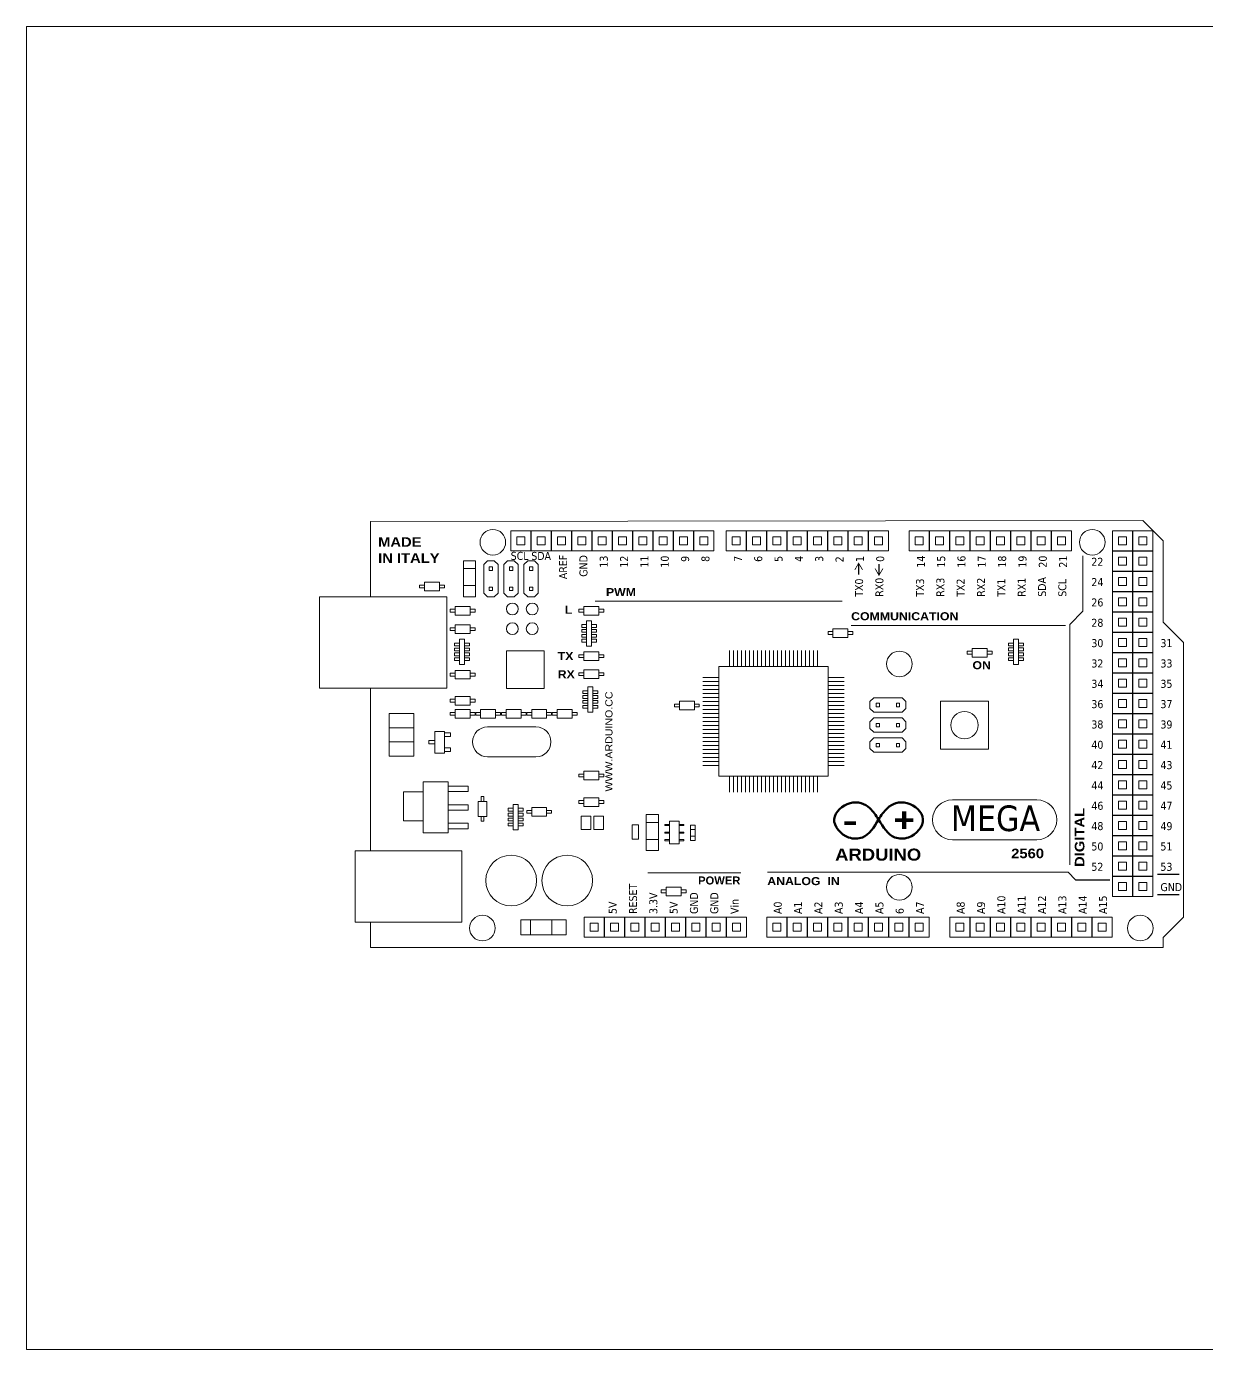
# Model space of a CAD drawing. Extents: x -201 to 3149, y -111 to 111.
# Drawn here: x -201.4 to -53.9, y -54.1 to 111.2 of the extents above; entities that cross this region are included whole.
import ezdxf

# ---------------------------------------------------------------- set-up
doc = ezdxf.new("R2010")
doc.units = 0
doc.linetypes.add('CONTINU', pattern=[0])
doc.layers.get('0').update_dxf_attribs({"lineweight": 9})
doc.layers.add('1', color=7, linetype='Continuous')
doc.layers.add('2', color=7, linetype='CONTINU')
doc.layers.add('contorno', color=7, linetype='CONTINU', lineweight=30)
doc.styles.add('times 2', font='tahoma.ttf')

msp = doc.modelspace()

# ---------------------------------------------------------------- linework, layer by layer
for p, q in [((-69.34, 38.17), (-69.34, 45.07)), ((-144.21, 43.99), (-143.73, 44.47)), ((-144.21, 40.44), (-144.21, 43.99)), ((-142.89, 44.47), (-142.41, 43.99)), ((-142.41, 43.99), (-142.41, 40.44)), ((-141.7, 43.99), (-141.22, 44.47)), ((-141.7, 40.44), (-141.7, 43.99)), ((-140.39, 44.47), (-139.91, 43.99)), ((-139.91, 43.99), (-139.91, 40.44)), ((-139.19, 43.99), (-138.71, 44.47)), ((-139.19, 40.44), (-139.19, 43.99)), ((-137.88, 44.47), (-137.4, 43.99)), ((-137.4, 43.99), (-137.4, 40.44)), ((-143.73, 39.96), (-144.21, 40.44)), ((-142.89, 39.96), (-143.73, 39.96)), ((-142.41, 40.44), (-142.89, 39.96)), ((-141.22, 39.96), (-141.7, 40.44)), ((-140.39, 39.96), (-141.22, 39.96)), ((-139.91, 40.44), (-140.39, 39.96)), ((-138.71, 39.96), (-139.19, 40.44)), ((-137.88, 39.96), (-138.71, 39.96)), ((-137.4, 40.44), (-137.88, 39.96)), ((-130.3, 39.42), (-99.41, 39.42)), ((-70.99, 36.52), (-69.34, 38.17)), ((-98.28, 36.38), (-71.5, 36.38)), ((-70.99, 6.49), (-70.99, 36.52)), ((-113.51, 31.24), (-113.51, 33.24)), ((-113.01, 31.24), (-113.01, 33.24)), ((-112.51, 31.24), (-112.51, 33.24)), ((-112.01, 31.24), (-112.01, 33.24)), ((-111.51, 31.24), (-111.51, 33.24)), ((-111.01, 31.24), (-111.01, 33.24)), ((-110.51, 31.24), (-110.51, 33.24)), ((-110.01, 31.24), (-110.01, 33.24)), ((-109.51, 31.24), (-109.51, 33.24)), ((-109.01, 31.24), (-109.01, 33.24)), ((-108.51, 31.24), (-108.51, 33.24)), ((-108.01, 31.24), (-108.01, 33.24)), ((-107.51, 31.24), (-107.51, 33.24)), ((-107.01, 31.24), (-107.01, 33.24)), ((-106.51, 31.24), (-106.51, 33.24)), ((-106.01, 31.24), (-106.01, 33.24)), ((-105.51, 31.24), (-105.51, 33.24)), ((-105.01, 31.24), (-105.01, 33.24)), ((-104.51, 31.24), (-104.51, 33.24)), ((-104.01, 31.24), (-104.01, 33.24)), ((-103.51, 31.24), (-103.51, 33.24)), ((-103.01, 31.24), (-103.01, 33.24)), ((-102.51, 31.24), (-102.51, 33.24)), ((-114.84, 29.9), (-116.84, 29.9)), ((-101.17, 29.9), (-99.17, 29.9)), ((-114.84, 29.4), (-116.84, 29.4)), ((-114.84, 28.9), (-116.84, 28.9)), ((-114.84, 28.4), (-116.84, 28.4)), ((-101.17, 29.4), (-99.17, 29.4)), ((-101.17, 28.9), (-99.17, 28.9)), ((-101.17, 28.4), (-99.17, 28.4)), ((-114.84, 27.9), (-116.84, 27.9)), ((-114.84, 27.4), (-116.84, 27.4)), ((-114.84, 26.9), (-116.84, 26.9)), ((-101.17, 27.9), (-99.17, 27.9)), ((-101.17, 27.4), (-99.17, 27.4)), ((-101.17, 26.9), (-99.17, 26.9)), ((-95.96, 26.87), (-95.48, 27.35)), ((-95.48, 27.35), (-91.94, 27.35)), ((-91.94, 27.35), (-91.46, 26.87)), ((-91.46, 26.87), (-91.46, 26.03)), ((-114.84, 26.4), (-116.84, 26.4)), ((-114.84, 25.9), (-116.84, 25.9)), ((-114.84, 25.4), (-116.84, 25.4)), ((-114.84, 24.9), (-116.84, 24.9)), ((-101.17, 26.4), (-99.17, 26.4)), ((-101.17, 25.9), (-99.17, 25.9)), ((-101.17, 25.4), (-99.17, 25.4)), ((-101.17, 24.9), (-99.17, 24.9)), ((-95.48, 25.55), (-95.96, 26.03)), ((-95.96, 24.36), (-95.48, 24.84)), ((-91.94, 25.55), (-95.48, 25.55)), ((-95.48, 24.84), (-91.94, 24.84)), ((-91.46, 26.03), (-91.94, 25.55)), ((-91.94, 24.84), (-91.46, 24.36)), ((-143.73, 23.72), (-137.68, 23.72)), ((-114.84, 24.4), (-116.84, 24.4)), ((-114.84, 23.9), (-116.84, 23.9)), ((-114.84, 23.4), (-116.84, 23.4)), ((-101.17, 24.4), (-99.17, 24.4)), ((-101.17, 23.9), (-99.17, 23.9)), ((-101.17, 23.4), (-99.17, 23.4)), ((-95.48, 23.05), (-95.96, 23.53)), ((-91.46, 23.53), (-91.94, 23.05)), ((-91.46, 24.36), (-91.46, 23.53)), ((-114.84, 22.9), (-116.84, 22.9)), ((-114.84, 22.4), (-116.84, 22.4)), ((-114.84, 21.9), (-116.84, 21.9)), ((-101.17, 22.9), (-99.17, 22.9)), ((-101.17, 22.4), (-99.17, 22.4)), ((-101.17, 21.9), (-99.17, 21.9)), ((-95.96, 21.85), (-95.48, 22.33)), ((-91.94, 23.05), (-95.48, 23.05)), ((-95.48, 22.33), (-91.94, 22.33)), ((-91.94, 22.33), (-91.46, 21.85)), ((-91.46, 21.85), (-91.46, 21.02)), ((-143.73, 19.97), (-137.68, 19.97)), ((-114.84, 21.4), (-116.84, 21.4)), ((-114.84, 20.9), (-116.84, 20.9)), ((-114.84, 20.4), (-116.84, 20.4)), ((-114.84, 19.9), (-116.84, 19.9)), ((-101.17, 21.4), (-99.17, 21.4)), ((-101.17, 20.9), (-99.17, 20.9)), ((-101.17, 20.4), (-99.17, 20.4)), ((-101.17, 19.9), (-99.17, 19.9)), ((-95.48, 20.54), (-95.96, 21.02)), ((-91.94, 20.54), (-95.48, 20.54)), ((-91.46, 21.02), (-91.94, 20.54)), ((-114.84, 19.4), (-116.84, 19.4)), ((-114.84, 18.9), (-116.84, 18.9)), ((-101.17, 19.4), (-99.17, 19.4)), ((-101.17, 18.9), (-99.17, 18.9)), ((-113.51, 17.56), (-113.51, 15.56)), ((-113.01, 17.56), (-113.01, 15.56)), ((-112.51, 17.56), (-112.51, 15.56)), ((-112.01, 17.56), (-112.01, 15.56)), ((-111.51, 17.56), (-111.51, 15.56)), ((-111.01, 17.56), (-111.01, 15.56)), ((-110.51, 17.56), (-110.51, 15.56)), ((-110.01, 17.56), (-110.01, 15.56)), ((-109.51, 17.56), (-109.51, 15.56)), ((-109.01, 17.56), (-109.01, 15.56)), ((-108.51, 17.56), (-108.51, 15.56)), ((-108.01, 17.56), (-108.01, 15.56)), ((-107.51, 17.56), (-107.51, 15.56)), ((-107.01, 17.56), (-107.01, 15.56)), ((-106.51, 17.56), (-106.51, 15.56)), ((-106.01, 17.56), (-106.01, 15.56)), ((-105.51, 17.56), (-105.51, 15.56)), ((-105.01, 17.56), (-105.01, 15.56)), ((-104.51, 17.56), (-104.51, 15.56)), ((-104.01, 17.56), (-104.01, 15.56)), ((-103.51, 17.56), (-103.51, 15.56)), ((-103.01, 17.56), (-103.01, 15.56)), ((-102.51, 17.56), (-102.51, 15.56)), ((-85.63, 14.61), (-75.1, 14.61)), ((-85.63, 9.61), (-75.1, 9.61)), ((-123.7, 5.48), (-112.07, 5.48)), ((-108.73, 5.55), (-71.2, 5.55)), ((-71.2, 5.55), (-70.26, 4.6))]:
    msp.add_line(p, q)
for points in [[(-201.35, 111.22), (375.05, 111.22), (375.05, -54.07), (-201.35, -54.07)], [(-146.74, 39.96), (-145.22, 39.96), (-145.22, 44.47), (-146.74, 44.47)], [(-146.74, 43.5), (-145.22, 43.5), (-145.22, 41.37), (-146.74, 41.37)], [(-143.73, 44.47), (-143.73, 44.47), (-142.89, 44.47), (-142.89, 44.47)], [(-143.52, 43.69), (-143.52, 43.27), (-143.1, 43.27), (-143.1, 43.69)], [(-141.22, 44.47), (-141.22, 44.47), (-140.39, 44.47), (-140.39, 44.47)], [(-141.01, 43.69), (-141.01, 43.27), (-140.59, 43.27), (-140.59, 43.69)], [(-138.71, 44.47), (-138.71, 44.47), (-137.88, 44.47), (-137.88, 44.47)], [(-138.5, 43.69), (-138.5, 43.27), (-138.09, 43.27), (-138.09, 43.69)], [(-151.61, 41.43), (-152.22, 41.43), (-152.22, 41.08), (-151.61, 41.08)], [(-151.61, 41.79), (-149.73, 41.79), (-149.73, 40.71), (-151.61, 40.71)], [(-149.73, 41.43), (-149.12, 41.43), (-149.12, 41.08), (-149.73, 41.08)], [(-143.52, 40.74), (-143.52, 41.15), (-143.1, 41.15), (-143.1, 40.74)], [(-141.01, 40.74), (-141.01, 41.15), (-140.59, 41.15), (-140.59, 40.74)], [(-138.5, 40.74), (-138.5, 41.15), (-138.09, 41.15), (-138.09, 40.74)], [(-147.78, 38.41), (-148.4, 38.41), (-148.4, 38.05), (-147.78, 38.05)], [(-147.78, 38.76), (-145.91, 38.76), (-145.91, 37.68), (-147.78, 37.68)], [(-145.91, 38.41), (-145.3, 38.41), (-145.3, 38.05), (-145.91, 38.05)], [(-131.71, 38.41), (-132.33, 38.41), (-132.33, 38.06), (-131.71, 38.06)], [(-131.71, 38.77), (-129.84, 38.77), (-129.84, 37.69), (-131.71, 37.69)], [(-129.84, 38.41), (-129.22, 38.41), (-129.22, 38.06), (-129.84, 38.06)], [(-147.78, 36.45), (-145.91, 36.45), (-145.91, 35.37), (-147.78, 35.37)], [(-131.36, 36.5), (-131.97, 36.5), (-131.97, 36.15), (-131.36, 36.15)], [(-131.36, 36.98), (-130.73, 36.98), (-130.73, 33.82), (-131.36, 33.82)], [(-130.73, 36.5), (-130.11, 36.5), (-130.11, 36.15), (-130.73, 36.15)], [(-147.78, 36.09), (-148.4, 36.09), (-148.4, 35.74), (-147.78, 35.74)], [(-145.91, 36.09), (-145.3, 36.09), (-145.3, 35.74), (-145.91, 35.74)], [(-131.36, 35.89), (-131.97, 35.89), (-131.97, 35.53), (-131.36, 35.53)], [(-131.36, 34.92), (-131.97, 34.92), (-131.97, 35.27), (-131.36, 35.27)], [(-130.73, 35.89), (-130.11, 35.89), (-130.11, 35.53), (-130.73, 35.53)], [(-130.73, 34.92), (-130.11, 34.92), (-130.11, 35.27), (-130.73, 35.27)], [(-100.57, 35.62), (-101.18, 35.62), (-101.18, 35.27), (-100.57, 35.27)], [(-100.57, 35.98), (-98.7, 35.98), (-98.7, 34.9), (-100.57, 34.9)], [(-98.7, 35.62), (-98.08, 35.62), (-98.08, 35.27), (-98.7, 35.27)], [(-147.24, 34.19), (-147.86, 34.19), (-147.86, 33.83), (-147.24, 33.83)], [(-147.24, 33.57), (-147.86, 33.57), (-147.86, 33.22), (-147.24, 33.22)], [(-147.24, 34.67), (-146.61, 34.67), (-146.61, 31.51), (-147.24, 31.51)], [(-146.61, 34.19), (-146, 34.19), (-146, 33.83), (-146.61, 33.83)], [(-146.61, 33.57), (-146, 33.57), (-146, 33.22), (-146.61, 33.22)], [(-141.36, 28.51), (-136.67, 28.51), (-136.67, 33.2), (-141.36, 33.2)], [(-131.36, 34.3), (-131.97, 34.3), (-131.97, 34.66), (-131.36, 34.66)], [(-131.71, 33.08), (-129.84, 33.08), (-129.84, 32), (-131.71, 32)], [(-130.73, 34.3), (-130.11, 34.3), (-130.11, 34.66), (-130.73, 34.66)], [(-83.16, 33.16), (-83.78, 33.16), (-83.78, 32.8), (-83.16, 32.8)], [(-83.16, 33.51), (-81.29, 33.51), (-81.29, 32.43), (-83.16, 32.43)], [(-81.29, 33.16), (-80.67, 33.16), (-80.67, 32.8), (-81.29, 32.8)], [(-78.01, 34.19), (-78.63, 34.19), (-78.63, 33.84), (-78.01, 33.84)], [(-78.01, 33.58), (-78.63, 33.58), (-78.63, 33.22), (-78.01, 33.22)], [(-78.01, 34.67), (-77.38, 34.67), (-77.38, 31.51), (-78.01, 31.51)], [(-77.38, 34.19), (-76.77, 34.19), (-76.77, 33.84), (-77.38, 33.84)], [(-77.38, 33.58), (-76.77, 33.58), (-76.77, 33.22), (-77.38, 33.22)], [(-147.24, 32.6), (-147.86, 32.6), (-147.86, 32.96), (-147.24, 32.96)], [(-147.24, 31.99), (-147.86, 31.99), (-147.86, 32.34), (-147.24, 32.34)], [(-146.61, 32.6), (-146, 32.6), (-146, 32.96), (-146.61, 32.96)], [(-146.61, 31.99), (-146, 31.99), (-146, 32.34), (-146.61, 32.34)], [(-131.71, 32.72), (-132.33, 32.72), (-132.33, 32.37), (-131.71, 32.37)], [(-129.84, 32.72), (-129.22, 32.72), (-129.22, 32.37), (-129.84, 32.37)], [(-78.01, 32.61), (-78.63, 32.61), (-78.63, 32.96), (-78.01, 32.96)], [(-78.01, 31.99), (-78.63, 31.99), (-78.63, 32.35), (-78.01, 32.35)], [(-77.38, 32.61), (-76.77, 32.61), (-76.77, 32.96), (-77.38, 32.96)], [(-77.38, 31.99), (-76.77, 31.99), (-76.77, 32.35), (-77.38, 32.35)], [(-147.78, 30.43), (-148.4, 30.43), (-148.4, 30.07), (-147.78, 30.07)], [(-147.78, 30.78), (-145.91, 30.78), (-145.91, 29.7), (-147.78, 29.7)], [(-145.91, 30.43), (-145.3, 30.43), (-145.3, 30.07), (-145.91, 30.07)], [(-131.71, 30.48), (-132.33, 30.48), (-132.33, 30.12), (-131.71, 30.12)], [(-131.71, 30.84), (-129.84, 30.84), (-129.84, 29.76), (-131.71, 29.76)], [(-129.84, 30.48), (-129.22, 30.48), (-129.22, 30.12), (-129.84, 30.12)], [(-114.84, 17.56), (-101.17, 17.56), (-101.17, 31.24), (-114.84, 31.24)], [(-131.21, 28.24), (-131.82, 28.24), (-131.82, 27.89), (-131.21, 27.89)], [(-131.21, 28.73), (-130.58, 28.73), (-130.58, 25.56), (-131.21, 25.56)], [(-130.58, 28.24), (-129.96, 28.24), (-129.96, 27.89), (-130.58, 27.89)], [(-147.78, 27.17), (-148.4, 27.17), (-148.4, 26.81), (-147.78, 26.81)], [(-147.78, 27.53), (-145.91, 27.53), (-145.91, 26.44), (-147.78, 26.44)], [(-145.91, 27.17), (-145.3, 27.17), (-145.3, 26.81), (-145.91, 26.81)], [(-131.21, 27.63), (-131.82, 27.63), (-131.82, 27.27), (-131.21, 27.27)], [(-131.21, 26.66), (-131.82, 26.66), (-131.82, 27.01), (-131.21, 27.01)], [(-130.58, 27.63), (-129.96, 27.63), (-129.96, 27.27), (-130.58, 27.27)], [(-130.58, 26.66), (-129.96, 26.66), (-129.96, 27.01), (-130.58, 27.01)], [(-119.76, 26.57), (-120.38, 26.57), (-120.38, 26.21), (-119.76, 26.21)], [(-119.76, 26.92), (-117.89, 26.92), (-117.89, 25.84), (-119.76, 25.84)], [(-117.89, 26.57), (-117.28, 26.57), (-117.28, 26.21), (-117.89, 26.21)], [(-95.96, 26.03), (-95.96, 26.03), (-95.96, 26.87), (-95.96, 26.87)], [(-95.19, 26.24), (-94.77, 26.24), (-94.77, 26.66), (-95.19, 26.66)], [(-92.24, 26.24), (-92.65, 26.24), (-92.65, 26.66), (-92.24, 26.66)], [(-87.14, 26.94), (-81.14, 26.94), (-81.14, 20.94), (-87.14, 20.94)], [(-156.03, 25.39), (-152.95, 25.39), (-152.95, 23.61), (-156.03, 23.61)], [(-147.78, 25.53), (-148.4, 25.53), (-148.4, 25.18), (-147.78, 25.18)], [(-147.78, 25.89), (-145.91, 25.89), (-145.91, 24.81), (-147.78, 24.81)], [(-145.91, 25.53), (-145.3, 25.53), (-145.3, 25.18), (-145.91, 25.18)], [(-144.6, 25.53), (-145.21, 25.53), (-145.21, 25.18), (-144.6, 25.18)], [(-144.6, 25.89), (-142.72, 25.89), (-142.72, 24.81), (-144.6, 24.81)], [(-142.72, 25.53), (-142.11, 25.53), (-142.11, 25.18), (-142.72, 25.18)], [(-141.4, 25.53), (-142.01, 25.53), (-142.01, 25.18), (-141.4, 25.18)], [(-141.4, 25.89), (-139.53, 25.89), (-139.53, 24.81), (-141.4, 24.81)], [(-139.53, 25.53), (-138.91, 25.53), (-138.91, 25.18), (-139.53, 25.18)], [(-138.22, 25.53), (-138.84, 25.53), (-138.84, 25.18), (-138.22, 25.18)], [(-138.22, 25.89), (-136.35, 25.89), (-136.35, 24.81), (-138.22, 24.81)], [(-136.35, 25.53), (-135.73, 25.53), (-135.73, 25.18), (-136.35, 25.18)], [(-135.03, 25.53), (-135.64, 25.53), (-135.64, 25.18), (-135.03, 25.18)], [(-135.03, 25.89), (-133.15, 25.89), (-133.15, 24.81), (-135.03, 24.81)], [(-133.15, 25.53), (-132.54, 25.53), (-132.54, 25.18), (-133.15, 25.18)], [(-131.21, 26.04), (-131.82, 26.04), (-131.82, 26.4), (-131.21, 26.4)], [(-130.58, 26.04), (-129.96, 26.04), (-129.96, 26.4), (-130.58, 26.4)], [(-156.03, 23.61), (-152.95, 23.61), (-152.95, 21.83), (-156.03, 21.83)], [(-150.34, 20.44), (-149.13, 20.44), (-149.13, 23.16), (-150.34, 23.16)], [(-95.96, 23.53), (-95.96, 23.53), (-95.96, 24.36), (-95.96, 24.36)], [(-95.19, 23.73), (-94.77, 23.73), (-94.77, 24.15), (-95.19, 24.15)], [(-92.24, 23.73), (-92.65, 23.73), (-92.65, 24.15), (-92.24, 24.15)], [(-156.03, 21.83), (-152.95, 21.83), (-152.95, 20.05), (-156.03, 20.05)], [(-150.34, 22.02), (-151.09, 22.02), (-151.09, 21.59), (-150.34, 21.59)], [(-148.38, 22.96), (-149.13, 22.96), (-149.13, 22.53), (-148.38, 22.53)], [(-95.96, 21.02), (-95.96, 21.02), (-95.96, 21.85), (-95.96, 21.85)], [(-95.19, 21.23), (-94.77, 21.23), (-94.77, 21.64), (-95.19, 21.64)], [(-92.24, 21.23), (-92.65, 21.23), (-92.65, 21.64), (-92.24, 21.64)], [(-148.38, 20.64), (-149.13, 20.64), (-149.13, 21.08), (-148.38, 21.08)], [(-151.79, 10.47), (-148.67, 10.47), (-148.67, 16.84), (-151.79, 16.84)], [(-131.71, 17.82), (-132.33, 17.82), (-132.33, 17.46), (-131.71, 17.46)], [(-131.71, 18.18), (-129.84, 18.18), (-129.84, 17.09), (-131.71, 17.09)], [(-129.84, 17.82), (-129.22, 17.82), (-129.22, 17.46), (-129.84, 17.46)], [(-151.79, 15.62), (-154.23, 15.62), (-154.23, 11.96), (-151.79, 11.96)], [(-148.67, 15.64), (-146.17, 15.64), (-146.17, 16.31), (-148.67, 16.31)], [(-144.55, 14.41), (-144.55, 15.02), (-144.19, 15.02), (-144.19, 14.41)], [(-148.67, 13.99), (-146.17, 13.99), (-146.17, 13.32), (-148.67, 13.32)], [(-144.9, 14.41), (-144.9, 12.54), (-143.82, 12.54), (-143.82, 14.41)], [(-140.53, 13.55), (-141.15, 13.55), (-141.15, 13.19), (-140.53, 13.19)], [(-140.53, 14.03), (-139.9, 14.03), (-139.9, 10.86), (-140.53, 10.86)], [(-139.9, 13.55), (-139.29, 13.55), (-139.29, 13.19), (-139.9, 13.19)], [(-138.22, 13.28), (-138.84, 13.28), (-138.84, 12.92), (-138.22, 12.92)], [(-138.22, 13.64), (-136.35, 13.64), (-136.35, 12.56), (-138.22, 12.56)], [(-136.35, 13.28), (-135.74, 13.28), (-135.74, 12.92), (-136.35, 12.92)], [(-131.71, 14.51), (-132.33, 14.51), (-132.33, 14.15), (-131.71, 14.15)], [(-131.71, 14.86), (-129.84, 14.86), (-129.84, 13.78), (-131.71, 13.78)], [(-129.84, 14.51), (-129.22, 14.51), (-129.22, 14.15), (-129.84, 14.15)], [(-148.67, 11.67), (-146.17, 11.67), (-146.17, 11), (-148.67, 11)], [(-144.55, 12.54), (-144.55, 11.92), (-144.19, 11.92), (-144.19, 12.54)], [(-140.53, 12.93), (-141.15, 12.93), (-141.15, 12.58), (-140.53, 12.58)], [(-140.53, 11.96), (-141.15, 11.96), (-141.15, 12.32), (-140.53, 12.32)], [(-140.53, 11.35), (-141.15, 11.35), (-141.15, 11.7), (-140.53, 11.7)], [(-139.9, 12.93), (-139.29, 12.93), (-139.29, 12.58), (-139.9, 12.58)], [(-139.9, 11.96), (-139.29, 11.96), (-139.29, 12.32), (-139.9, 12.32)], [(-139.9, 11.35), (-139.29, 11.35), (-139.29, 11.7), (-139.9, 11.7)], [(-132.05, 10.88), (-130.82, 10.88), (-130.82, 12.56), (-132.05, 12.56)], [(-130.47, 10.88), (-129.23, 10.88), (-129.23, 12.56), (-130.47, 12.56)], [(-123.91, 8.26), (-122.39, 8.26), (-122.39, 12.76), (-123.91, 12.76)], [(-123.91, 11.79), (-122.39, 11.79), (-122.39, 9.66), (-123.91, 9.66)], [(-121, 9.09), (-119.8, 9.09), (-119.8, 11.92), (-121, 11.92)], [(-125.65, 11.49), (-124.89, 11.49), (-124.89, 9.71), (-125.65, 9.71)], [(-121, 11.38), (-121.57, 11.38), (-121.57, 11.54), (-121, 11.54)], [(-121, 10.43), (-121.57, 10.43), (-121.57, 10.58), (-121, 10.58)], [(-119.8, 11.38), (-119.22, 11.38), (-119.22, 11.54), (-119.8, 11.54)], [(-119.8, 10.43), (-119.22, 10.43), (-119.22, 10.58), (-119.8, 10.58)], [(-118.39, 11.43), (-117.79, 11.43), (-117.79, 9.51), (-118.39, 9.51)], [(-118.39, 10.91), (-117.79, 10.91), (-117.79, 10.06), (-118.39, 10.06)], [(-121, 9.47), (-121.57, 9.47), (-121.57, 9.63), (-121, 9.63)], [(-119.8, 9.47), (-119.22, 9.47), (-119.22, 9.63), (-119.8, 9.63)], [(-121.4, 3.34), (-122.02, 3.34), (-122.02, 2.99), (-121.4, 2.99)], [(-121.4, 3.7), (-119.53, 3.7), (-119.53, 2.62), (-121.4, 2.62)], [(-119.53, 3.34), (-118.92, 3.34), (-118.92, 2.99), (-119.53, 2.99)], [(-133.93, -2.27), (-133.93, -0.38), (-139.56, -0.38), (-139.56, -2.27)], [(-138.35, -2.27), (-138.35, -0.38), (-135.69, -0.38), (-135.69, -2.27)]]:
    msp.add_lwpolyline(points, close=True)
at = {"color": 9}
for points in [[(-140.82, 45.7), (-138.32, 45.7), (-138.32, 48.2), (-140.82, 48.2)], [(-138.28, 45.7), (-135.78, 45.7), (-135.78, 48.2), (-138.28, 48.2)], [(-135.74, 45.7), (-133.24, 45.7), (-133.24, 48.2), (-135.74, 48.2)], [(-133.2, 45.7), (-130.7, 45.7), (-130.7, 48.2), (-133.2, 48.2)], [(-130.66, 45.7), (-128.16, 45.7), (-128.16, 48.2), (-130.66, 48.2)], [(-128.12, 45.7), (-125.62, 45.7), (-125.62, 48.2), (-128.12, 48.2)], [(-125.58, 45.7), (-123.08, 45.7), (-123.08, 48.2), (-125.58, 48.2)], [(-123.04, 45.7), (-120.54, 45.7), (-120.54, 48.2), (-123.04, 48.2)], [(-120.5, 45.7), (-118, 45.7), (-118, 48.2), (-120.5, 48.2)], [(-117.96, 45.7), (-115.46, 45.7), (-115.46, 48.2), (-117.96, 48.2)], [(-113.9, 45.7), (-111.4, 45.7), (-111.4, 48.2), (-113.9, 48.2)], [(-111.36, 45.7), (-108.86, 45.7), (-108.86, 48.2), (-111.36, 48.2)], [(-108.82, 45.7), (-106.32, 45.7), (-106.32, 48.2), (-108.82, 48.2)], [(-106.28, 45.7), (-103.78, 45.7), (-103.78, 48.2), (-106.28, 48.2)], [(-103.74, 45.7), (-101.24, 45.7), (-101.24, 48.2), (-103.74, 48.2)], [(-101.2, 45.7), (-98.7, 45.7), (-98.7, 48.2), (-101.2, 48.2)], [(-98.66, 45.7), (-96.16, 45.7), (-96.16, 48.2), (-98.66, 48.2)], [(-96.12, 45.7), (-93.62, 45.7), (-93.62, 48.2), (-96.12, 48.2)], [(-91.04, 45.7), (-88.54, 45.7), (-88.54, 48.2), (-91.04, 48.2)], [(-88.5, 45.7), (-86, 45.7), (-86, 48.2), (-88.5, 48.2)], [(-85.96, 45.7), (-83.46, 45.7), (-83.46, 48.2), (-85.96, 48.2)], [(-83.42, 45.7), (-80.92, 45.7), (-80.92, 48.2), (-83.42, 48.2)], [(-80.88, 45.7), (-78.38, 45.7), (-78.38, 48.2), (-80.88, 48.2)], [(-78.34, 45.7), (-75.84, 45.7), (-75.84, 48.2), (-78.34, 48.2)], [(-75.8, 45.7), (-73.3, 45.7), (-73.3, 48.2), (-75.8, 48.2)], [(-73.26, 45.7), (-70.76, 45.7), (-70.76, 48.2), (-73.26, 48.2)], [(-65.64, 45.7), (-63.14, 45.7), (-63.14, 48.2), (-65.64, 48.2)], [(-63.1, 45.7), (-60.6, 45.7), (-60.6, 48.2), (-63.1, 48.2)], [(-140.07, 46.45), (-139.07, 46.45), (-139.07, 47.45), (-140.07, 47.45)], [(-137.53, 46.45), (-136.53, 46.45), (-136.53, 47.45), (-137.53, 47.45)], [(-134.99, 46.45), (-133.99, 46.45), (-133.99, 47.45), (-134.99, 47.45)], [(-132.45, 46.45), (-131.45, 46.45), (-131.45, 47.45), (-132.45, 47.45)], [(-129.91, 46.45), (-128.91, 46.45), (-128.91, 47.45), (-129.91, 47.45)], [(-127.37, 46.45), (-126.37, 46.45), (-126.37, 47.45), (-127.37, 47.45)], [(-124.83, 46.45), (-123.83, 46.45), (-123.83, 47.45), (-124.83, 47.45)], [(-122.29, 46.45), (-121.29, 46.45), (-121.29, 47.45), (-122.29, 47.45)], [(-119.75, 46.45), (-118.75, 46.45), (-118.75, 47.45), (-119.75, 47.45)], [(-117.21, 46.45), (-116.21, 46.45), (-116.21, 47.45), (-117.21, 47.45)], [(-113.15, 46.45), (-112.15, 46.45), (-112.15, 47.45), (-113.15, 47.45)], [(-110.61, 46.45), (-109.61, 46.45), (-109.61, 47.45), (-110.61, 47.45)], [(-108.07, 46.45), (-107.07, 46.45), (-107.07, 47.45), (-108.07, 47.45)], [(-105.53, 46.45), (-104.53, 46.45), (-104.53, 47.45), (-105.53, 47.45)], [(-102.99, 46.45), (-101.99, 46.45), (-101.99, 47.45), (-102.99, 47.45)], [(-100.45, 46.45), (-99.45, 46.45), (-99.45, 47.45), (-100.45, 47.45)], [(-97.91, 46.45), (-96.91, 46.45), (-96.91, 47.45), (-97.91, 47.45)], [(-95.37, 46.45), (-94.37, 46.45), (-94.37, 47.45), (-95.37, 47.45)], [(-90.29, 46.45), (-89.29, 46.45), (-89.29, 47.45), (-90.29, 47.45)], [(-87.75, 46.45), (-86.75, 46.45), (-86.75, 47.45), (-87.75, 47.45)], [(-85.21, 46.45), (-84.21, 46.45), (-84.21, 47.45), (-85.21, 47.45)], [(-82.67, 46.45), (-81.67, 46.45), (-81.67, 47.45), (-82.67, 47.45)], [(-80.13, 46.45), (-79.13, 46.45), (-79.13, 47.45), (-80.13, 47.45)], [(-77.59, 46.45), (-76.59, 46.45), (-76.59, 47.45), (-77.59, 47.45)], [(-75.05, 46.45), (-74.05, 46.45), (-74.05, 47.45), (-75.05, 47.45)], [(-72.51, 46.45), (-71.51, 46.45), (-71.51, 47.45), (-72.51, 47.45)], [(-64.89, 46.45), (-63.89, 46.45), (-63.89, 47.45), (-64.89, 47.45)], [(-62.35, 46.45), (-61.35, 46.45), (-61.35, 47.45), (-62.35, 47.45)], [(-65.64, 43.16), (-63.14, 43.16), (-63.14, 45.66), (-65.64, 45.66)], [(-64.89, 43.91), (-63.89, 43.91), (-63.89, 44.91), (-64.89, 44.91)], [(-63.1, 43.16), (-63.1, 45.66), (-60.6, 45.66), (-60.6, 43.16)], [(-62.35, 43.91), (-62.35, 44.91), (-61.35, 44.91), (-61.35, 43.91)], [(-65.64, 40.62), (-63.14, 40.62), (-63.14, 43.12), (-65.64, 43.12)], [(-63.1, 40.62), (-63.1, 43.12), (-60.6, 43.12), (-60.6, 40.62)], [(-64.89, 41.37), (-63.89, 41.37), (-63.89, 42.37), (-64.89, 42.37)], [(-62.35, 41.37), (-62.35, 42.37), (-61.35, 42.37), (-61.35, 41.37)], [(-65.64, 38.08), (-63.14, 38.08), (-63.14, 40.58), (-65.64, 40.58)], [(-64.89, 38.83), (-63.89, 38.83), (-63.89, 39.83), (-64.89, 39.83)], [(-63.1, 38.08), (-63.1, 40.58), (-60.6, 40.58), (-60.6, 38.08)], [(-62.35, 38.83), (-62.35, 39.83), (-61.35, 39.83), (-61.35, 38.83)], [(-65.64, 35.54), (-63.14, 35.54), (-63.14, 38.04), (-65.64, 38.04)], [(-63.1, 35.54), (-63.1, 38.04), (-60.6, 38.04), (-60.6, 35.54)], [(-64.89, 36.29), (-63.89, 36.29), (-63.89, 37.29), (-64.89, 37.29)], [(-62.35, 36.29), (-62.35, 37.29), (-61.35, 37.29), (-61.35, 36.29)], [(-65.64, 33), (-63.14, 33), (-63.14, 35.5), (-65.64, 35.5)], [(-64.89, 33.75), (-63.89, 33.75), (-63.89, 34.75), (-64.89, 34.75)], [(-63.1, 33), (-63.1, 35.5), (-60.6, 35.5), (-60.6, 33)], [(-62.35, 33.75), (-62.35, 34.75), (-61.35, 34.75), (-61.35, 33.75)], [(-65.64, 30.46), (-63.14, 30.46), (-63.14, 32.96), (-65.64, 32.96)], [(-64.89, 31.21), (-63.89, 31.21), (-63.89, 32.21), (-64.89, 32.21)], [(-63.1, 30.46), (-63.1, 32.96), (-60.6, 32.96), (-60.6, 30.46)], [(-62.35, 31.21), (-62.35, 32.21), (-61.35, 32.21), (-61.35, 31.21)], [(-65.64, 27.92), (-63.14, 27.92), (-63.14, 30.42), (-65.64, 30.42)], [(-63.1, 27.92), (-63.1, 30.42), (-60.6, 30.42), (-60.6, 27.92)], [(-64.89, 28.67), (-63.89, 28.67), (-63.89, 29.67), (-64.89, 29.67)], [(-62.35, 28.67), (-62.35, 29.67), (-61.35, 29.67), (-61.35, 28.67)], [(-65.64, 25.38), (-63.14, 25.38), (-63.14, 27.88), (-65.64, 27.88)], [(-64.89, 26.13), (-63.89, 26.13), (-63.89, 27.13), (-64.89, 27.13)], [(-63.1, 25.38), (-63.1, 27.88), (-60.6, 27.88), (-60.6, 25.38)], [(-62.35, 26.13), (-62.35, 27.13), (-61.35, 27.13), (-61.35, 26.13)], [(-65.64, 22.84), (-63.14, 22.84), (-63.14, 25.34), (-65.64, 25.34)], [(-63.1, 22.84), (-63.1, 25.34), (-60.6, 25.34), (-60.6, 22.84)], [(-64.89, 23.59), (-63.89, 23.59), (-63.89, 24.59), (-64.89, 24.59)], [(-62.35, 23.59), (-62.35, 24.59), (-61.35, 24.59), (-61.35, 23.59)], [(-65.64, 20.3), (-63.14, 20.3), (-63.14, 22.8), (-65.64, 22.8)], [(-64.89, 21.05), (-63.89, 21.05), (-63.89, 22.05), (-64.89, 22.05)], [(-63.1, 20.3), (-63.1, 22.8), (-60.6, 22.8), (-60.6, 20.3)], [(-62.35, 21.05), (-62.35, 22.05), (-61.35, 22.05), (-61.35, 21.05)], [(-65.64, 17.76), (-63.14, 17.76), (-63.14, 20.26), (-65.64, 20.26)], [(-63.1, 17.76), (-63.1, 20.26), (-60.6, 20.26), (-60.6, 17.76)], [(-64.89, 18.51), (-63.89, 18.51), (-63.89, 19.51), (-64.89, 19.51)], [(-62.35, 18.51), (-62.35, 19.51), (-61.35, 19.51), (-61.35, 18.51)], [(-65.64, 15.22), (-63.14, 15.22), (-63.14, 17.72), (-65.64, 17.72)], [(-64.89, 15.97), (-63.89, 15.97), (-63.89, 16.97), (-64.89, 16.97)], [(-63.1, 15.22), (-63.1, 17.72), (-60.6, 17.72), (-60.6, 15.22)], [(-62.35, 15.97), (-62.35, 16.97), (-61.35, 16.97), (-61.35, 15.97)], [(-65.64, 12.68), (-63.14, 12.68), (-63.14, 15.18), (-65.64, 15.18)], [(-63.1, 12.68), (-63.1, 15.18), (-60.6, 15.18), (-60.6, 12.68)], [(-64.89, 13.43), (-63.89, 13.43), (-63.89, 14.43), (-64.89, 14.43)], [(-62.35, 13.43), (-62.35, 14.43), (-61.35, 14.43), (-61.35, 13.43)], [(-65.64, 10.14), (-63.14, 10.14), (-63.14, 12.64), (-65.64, 12.64)], [(-64.89, 10.89), (-63.89, 10.89), (-63.89, 11.89), (-64.89, 11.89)], [(-63.1, 10.14), (-63.1, 12.64), (-60.6, 12.64), (-60.6, 10.14)], [(-62.35, 10.89), (-62.35, 11.89), (-61.35, 11.89), (-61.35, 10.89)], [(-65.64, 7.6), (-63.14, 7.6), (-63.14, 10.1), (-65.64, 10.1)], [(-63.1, 7.6), (-63.1, 10.1), (-60.6, 10.1), (-60.6, 7.6)], [(-64.89, 8.35), (-63.89, 8.35), (-63.89, 9.35), (-64.89, 9.35)], [(-62.35, 8.35), (-62.35, 9.35), (-61.35, 9.35), (-61.35, 8.35)], [(-65.64, 5.06), (-63.14, 5.06), (-63.14, 7.56), (-65.64, 7.56)], [(-64.89, 5.81), (-63.89, 5.81), (-63.89, 6.81), (-64.89, 6.81)], [(-63.1, 5.06), (-63.1, 7.56), (-60.6, 7.56), (-60.6, 5.06)], [(-62.35, 5.81), (-62.35, 6.81), (-61.35, 6.81), (-61.35, 5.81)], [(-65.64, 2.52), (-63.14, 2.52), (-63.14, 5.02), (-65.64, 5.02)], [(-63.1, 2.52), (-63.1, 5.02), (-60.6, 5.02), (-60.6, 2.52)], [(-64.89, 3.27), (-63.89, 3.27), (-63.89, 4.27), (-64.89, 4.27)], [(-62.35, 3.27), (-62.35, 4.27), (-61.35, 4.27), (-61.35, 3.27)], [(-131.65, -2.56), (-129.15, -2.56), (-129.15, -0.06), (-131.65, -0.06)], [(-130.9, -1.81), (-129.9, -1.81), (-129.9, -0.81), (-130.9, -0.81)], [(-129.11, -2.56), (-126.61, -2.56), (-126.61, -0.06), (-129.11, -0.06)], [(-128.36, -1.81), (-127.36, -1.81), (-127.36, -0.81), (-128.36, -0.81)], [(-126.57, -2.56), (-124.07, -2.56), (-124.07, -0.06), (-126.57, -0.06)], [(-125.82, -1.81), (-124.82, -1.81), (-124.82, -0.81), (-125.82, -0.81)], [(-124.03, -2.56), (-121.53, -2.56), (-121.53, -0.06), (-124.03, -0.06)], [(-123.28, -1.81), (-122.28, -1.81), (-122.28, -0.81), (-123.28, -0.81)], [(-121.49, -2.56), (-118.99, -2.56), (-118.99, -0.06), (-121.49, -0.06)], [(-120.74, -1.81), (-119.74, -1.81), (-119.74, -0.81), (-120.74, -0.81)], [(-118.95, -2.56), (-116.45, -2.56), (-116.45, -0.06), (-118.95, -0.06)], [(-118.2, -1.81), (-117.2, -1.81), (-117.2, -0.81), (-118.2, -0.81)], [(-116.41, -2.56), (-113.91, -2.56), (-113.91, -0.06), (-116.41, -0.06)], [(-115.66, -1.81), (-114.66, -1.81), (-114.66, -0.81), (-115.66, -0.81)], [(-113.87, -2.56), (-111.37, -2.56), (-111.37, -0.06), (-113.87, -0.06)], [(-113.12, -1.81), (-112.12, -1.81), (-112.12, -0.81), (-113.12, -0.81)], [(-108.82, -2.56), (-106.32, -2.56), (-106.32, -0.06), (-108.82, -0.06)], [(-108.07, -1.81), (-107.07, -1.81), (-107.07, -0.81), (-108.07, -0.81)], [(-106.28, -2.56), (-103.78, -2.56), (-103.78, -0.06), (-106.28, -0.06)], [(-105.53, -1.81), (-104.53, -1.81), (-104.53, -0.81), (-105.53, -0.81)], [(-103.74, -2.56), (-101.24, -2.56), (-101.24, -0.06), (-103.74, -0.06)], [(-102.99, -1.81), (-101.99, -1.81), (-101.99, -0.81), (-102.99, -0.81)], [(-101.2, -2.56), (-98.7, -2.56), (-98.7, -0.06), (-101.2, -0.06)], [(-100.45, -1.81), (-99.45, -1.81), (-99.45, -0.81), (-100.45, -0.81)], [(-98.66, -2.56), (-96.16, -2.56), (-96.16, -0.06), (-98.66, -0.06)], [(-97.91, -1.81), (-96.91, -1.81), (-96.91, -0.81), (-97.91, -0.81)], [(-96.12, -2.56), (-93.62, -2.56), (-93.62, -0.06), (-96.12, -0.06)], [(-95.37, -1.81), (-94.37, -1.81), (-94.37, -0.81), (-95.37, -0.81)], [(-93.58, -2.56), (-91.08, -2.56), (-91.08, -0.06), (-93.58, -0.06)], [(-92.83, -1.81), (-91.83, -1.81), (-91.83, -0.81), (-92.83, -0.81)], [(-91.04, -2.56), (-88.54, -2.56), (-88.54, -0.06), (-91.04, -0.06)], [(-90.29, -1.81), (-89.29, -1.81), (-89.29, -0.81), (-90.29, -0.81)], [(-85.96, -2.56), (-83.46, -2.56), (-83.46, -0.06), (-85.96, -0.06)], [(-85.21, -1.81), (-84.21, -1.81), (-84.21, -0.81), (-85.21, -0.81)], [(-83.42, -2.56), (-80.92, -2.56), (-80.92, -0.06), (-83.42, -0.06)], [(-82.67, -1.81), (-81.67, -1.81), (-81.67, -0.81), (-82.67, -0.81)], [(-80.88, -2.56), (-78.38, -2.56), (-78.38, -0.06), (-80.88, -0.06)], [(-80.13, -1.81), (-79.13, -1.81), (-79.13, -0.81), (-80.13, -0.81)], [(-78.34, -2.56), (-75.84, -2.56), (-75.84, -0.06), (-78.34, -0.06)], [(-77.59, -1.81), (-76.59, -1.81), (-76.59, -0.81), (-77.59, -0.81)], [(-75.8, -2.56), (-73.3, -2.56), (-73.3, -0.06), (-75.8, -0.06)], [(-75.05, -1.81), (-74.05, -1.81), (-74.05, -0.81), (-75.05, -0.81)], [(-73.26, -2.56), (-70.76, -2.56), (-70.76, -0.06), (-73.26, -0.06)], [(-72.51, -1.81), (-71.51, -1.81), (-71.51, -0.81), (-72.51, -0.81)], [(-70.72, -2.56), (-68.22, -2.56), (-68.22, -0.06), (-70.72, -0.06)], [(-69.97, -1.81), (-68.97, -1.81), (-68.97, -0.81), (-69.97, -0.81)], [(-68.18, -2.56), (-65.68, -2.56), (-65.68, -0.06), (-68.18, -0.06)], [(-67.43, -1.81), (-66.43, -1.81), (-66.43, -0.81), (-67.43, -0.81)]]:
    msp.add_lwpolyline(points, close=True, dxfattribs=at)
at = {"const_width": 0.1}
for points in [[(-97.41, 42.74), (-97.41, 44.08), (-97.84, 43.33)], [(-97.31, 42.74), (-97.31, 44.08), (-96.87, 43.33)], [(-94.87, 44.08), (-94.87, 42.74), (-95.3, 43.49)], [(-94.77, 44.08), (-94.77, 42.74), (-94.33, 43.49)]]:
    msp.add_lwpolyline(points, dxfattribs=at)
for centre, radius in [((-140.63, 38.45), 0.737), ((-138.15, 38.45), 0.737), ((-140.63, 35.98), 0.737), ((-138.15, 35.98), 0.737), ((-84.14, 23.94), 1.71), ((-140.78, 4.52), 3.17), ((-133.78, 4.52), 3.17)]:
    msp.add_circle(centre, radius)
for centre, radius, start, end in [((-143.73, 21.84), 1.87, 90, 270), ((-137.68, 21.84), 1.87, 270, 90), ((-85.63, 12.11), 2.5, 90, 270), ((-75.1, 12.11), 2.5, 270, 90)]:
    msp.add_arc(centre, radius, start, end)
at = {"lineweight": 106}
for points in [[(-94.87, 12.16), (-95.97, 13.56), (-97.03, 14.18), (-98.44, 14.18), (-100.42, 12.2), (-98.61, 9.91), (-96.9, 9.91), (-94.87, 12.16)], [(-94.87, 12.16), (-93.77, 13.56), (-92.71, 14.18), (-91.3, 14.18), (-89.32, 12.2), (-91.13, 9.91), (-92.84, 9.91), (-94.87, 12.16)]]:
    msp.add_spline(points, degree=3, dxfattribs=at)
at = {"layer": '1', "linetype": 'Continuous', "lineweight": 15}
for centre in [(-143.07, 46.78), (-68.17, 46.78), (-92.27, 31.58), (-92.27, 3.68), (-144.37, -1.42), (-62.17, -1.42)]:
    msp.add_circle(centre, 1.6, dxfattribs=at)
at = {"layer": '2'}
for p, q in [((-60.03, 5.32), (-57.29, 5.32)), ((-70.26, 4.6), (-65.99, 4.6)), ((-60.03, 2.78), (-57.29, 2.78))]:
    msp.add_line(p, q, dxfattribs=at)
at = {"layer": 'contorno', "linetype": 'Continuous', "lineweight": 15}
for points in [[(-158.37, 39.97), (-158.37, 49.38), (-158.37, 49.38), (-61.85, 49.49), (-61.85, 49.49), (-59.31, 46.95), (-59.31, 46.95), (-59.31, 36.79), (-59.31, 36.79), (-56.77, 34.25), (-56.77, 34.25), (-56.77, -0.04)], [(-158.37, 8.22), (-158.37, 28.54)], [(-158.37, -3.85), (-158.37, -0.67)], [(-59.31, -3.85), (-59.31, -2.58), (-56.77, -0.04)], [(-59.31, -3.85), (-59.31, -3.85), (-158.37, -3.85)]]:
    msp.add_lwpolyline(points, dxfattribs=at)
for points in [[(-164.72, 28.54), (-148.84, 28.54), (-148.84, 39.97), (-164.72, 39.97)], [(-160.27, -0.67), (-146.94, -0.67), (-146.94, 8.22), (-160.27, 8.22)]]:
    msp.add_lwpolyline(points, close=True, dxfattribs=at)

# ---------------------------------------------------------------- texts
at = {"width": 1.1}
msp.add_text('WWW.ARDUINO.CC', height=0.9, rotation=90, dxfattribs=at).set_placement((-128.12, 15.64))
at = {"attachment_point": 1}
for s, width, insert, char_height in [('{\\fArial|b1|i0|c0|p34;\\W1.1;MADE\\PIN ITALY}', 9.5124, (-157.41, 47.41), 1.2), ('{\\fArial|b1|i0|c0|p34;\\W1.1;PWM}', 9.5124, (-128.94, 41.06), 1), ('{\\fArial|b1|i0|c0|p34;\\W1.1;L}', 9.5124, (-134.08, 38.84), 1), ('{\\fArial|b1|i0|c0|p34;\\W1.1;COMMUNICATION}', 9.5124, (-98.3, 38.04), 1), ('{\\fArial|b1|i0|c0|p34;\\W1.1;TX}', 9.5124, (-134.97, 33.06), 1), ('{\\fArial|b1|i0|c0|p34;\\W1.1;ON}', 9.5124, (-83.14, 31.92), 1), ('{\\fArial|b1|i0|c0|p34;\\W1.1;RX}', 9.5124, (-134.97, 30.79), 1), ('{\\fArial|b1|i0|c0|p34;\\W1.1;+}', 9.5124, (-93.02, 13.61), 3), ('{\\fArial|b1|i0|c0|p34;\\W1.1;ARDUINO}', 9.5124, (-100.3, 8.51), 1.5), ('{\\fArial|b1|i0|c0|p34;\\W1.1;2560}', 9.5124, (-78.3, 8.51), 1.2), ('{\\fArial|b1|i0|c0|p34;POWER}', 5.4189, (-117.42, 5.03), 1), ('{\\fArial|b1|i0|c0|p34;\\W1.1;ANALOG  IN}', 9.5124, (-108.78, 4.95), 1)]:
    msp.add_mtext_dynamic_manual_height_columns(s, width=width, gutter_width=1, heights=[0], dxfattribs=dict(at, insert=insert, char_height=char_height))
at = {"color": 135, "true_color": 0x39aca1, "insert": (-85.83, 13.9), "char_height": 3.2, "attachment_point": 1, "style": 'times 2'}
msp.add_mtext_dynamic_manual_height_columns('MEGA', width=5.5156, gutter_width=5, heights=[0], dxfattribs=at)
at = {"insert": (-70.35, 6.22), "char_height": 1.2, "attachment_point": 1, "rotation": 90}
msp.add_mtext_dynamic_manual_height_columns('{\\fArial|b1|i0|c0|p34;\\W1.1;DIGITAL}', width=9.5124, gutter_width=1, heights=[0], dxfattribs=at)
at = {"lineweight": 211, "insert": (-99.4, 14.16), "char_height": 4, "attachment_point": 1}
msp.add_mtext_dynamic_manual_height_columns('{\\W1.1;-}', width=9.5124, gutter_width=1, heights=[0], dxfattribs=at)
at = {"layer": '2', "style": 'times 2'}
for s, p in [('SCL', (-140.84, 44.58)), ('SDA', (-138.27, 44.57)), ('22', (-68.28, 43.84)), ('24', (-68.28, 41.3)), ('26', (-68.28, 38.76)), ('28', (-68.28, 36.22)), ('30', (-68.28, 33.68)), ('31', (-59.65, 33.68)), ('32', (-68.28, 31.14)), ('33', (-59.65, 31.14)), ('34', (-68.28, 28.6)), ('35', (-59.65, 28.6)), ('36', (-68.28, 26.06)), ('37', (-59.65, 26.06)), ('38', (-68.28, 23.52)), ('39', (-59.65, 23.52)), ('40', (-68.28, 20.98)), ('41', (-59.65, 20.98)), ('42', (-68.28, 18.44)), ('43', (-59.65, 18.44)), ('44', (-68.28, 15.9)), ('45', (-59.65, 15.9)), ('46', (-68.28, 13.36)), ('47', (-59.65, 13.36)), ('48', (-68.28, 10.82)), ('49', (-59.65, 10.82)), ('50', (-68.28, 8.28)), ('51', (-59.65, 8.28)), ('52', (-68.28, 5.74)), ('53', (-59.65, 5.74)), ('GND', (-59.65, 3.2))]:
    msp.add_text(s, height=1, dxfattribs=at).set_placement(p)
for s, p in [('AREF', (-133.79, 42.17)), ('GND', (-131.25, 42.47)), ('13', (-128.71, 43.61)), ('12', (-126.17, 43.61)), ('11', (-123.63, 43.61)), ('10', (-121.09, 43.61)), ('9', (-118.55, 44.33)), ('8', (-116.01, 44.33)), ('7', (-111.95, 44.33)), ('6', (-109.41, 44.33)), ('5', (-106.87, 44.33)), ('4', (-104.33, 44.33)), ('3', (-101.79, 44.33)), ('2', (-99.25, 44.28)), ('1', (-96.71, 44.33)), ('0', (-94.17, 44.33)), ('14', (-89.09, 43.61)), ('15', (-86.55, 43.61)), ('16', (-84.01, 43.61)), ('17', (-81.47, 43.61)), ('18', (-78.93, 43.61)), ('19', (-76.39, 43.61)), ('20', (-73.85, 43.61)), ('21', (-71.31, 43.61)), ('TX0', (-96.81, 39.97)), ('RX0', (-94.27, 39.97)), ('TX3', (-89.19, 39.97)), ('RX3', (-86.65, 39.97)), ('TX2', (-84.11, 39.97)), ('RX2', (-81.57, 39.97)), ('TX1', (-79.03, 39.97)), ('RX1', (-76.49, 39.97)), ('SDA', (-73.95, 39.97)), ('SCL', (-71.41, 39.97)), ('RESET', (-125.06, 0.34)), ('5V', (-127.6, 0.34)), ('3.3V', (-122.52, 0.34)), ('5V', (-119.98, 0.34)), ('GND', (-117.44, 0.34)), ('GND', (-114.9, 0.34)), ('Vin', (-112.36, 0.34)), ('A0', (-106.97, 0.34)), ('A1', (-104.43, 0.34)), ('A2', (-101.89, 0.34)), ('A3', (-99.35, 0.34)), ('A4', (-96.81, 0.34)), ('A5', (-94.27, 0.34)), ('A7', (-89.19, 0.34)), ('A8', (-84.11, 0.34)), ('A9', (-81.57, 0.34)), ('A10', (-79.03, 0.34)), ('A11', (-76.49, 0.34)), ('A12', (-73.95, 0.34)), ('A13', (-71.41, 0.34)), ('A14', (-68.87, 0.34)), ('A15', (-66.33, 0.34)), ('6', (-91.73, 0.34))]:
    msp.add_text(s, height=1, rotation=90, dxfattribs=at).set_placement(p)

doc.saveas('drawing.dxf')
